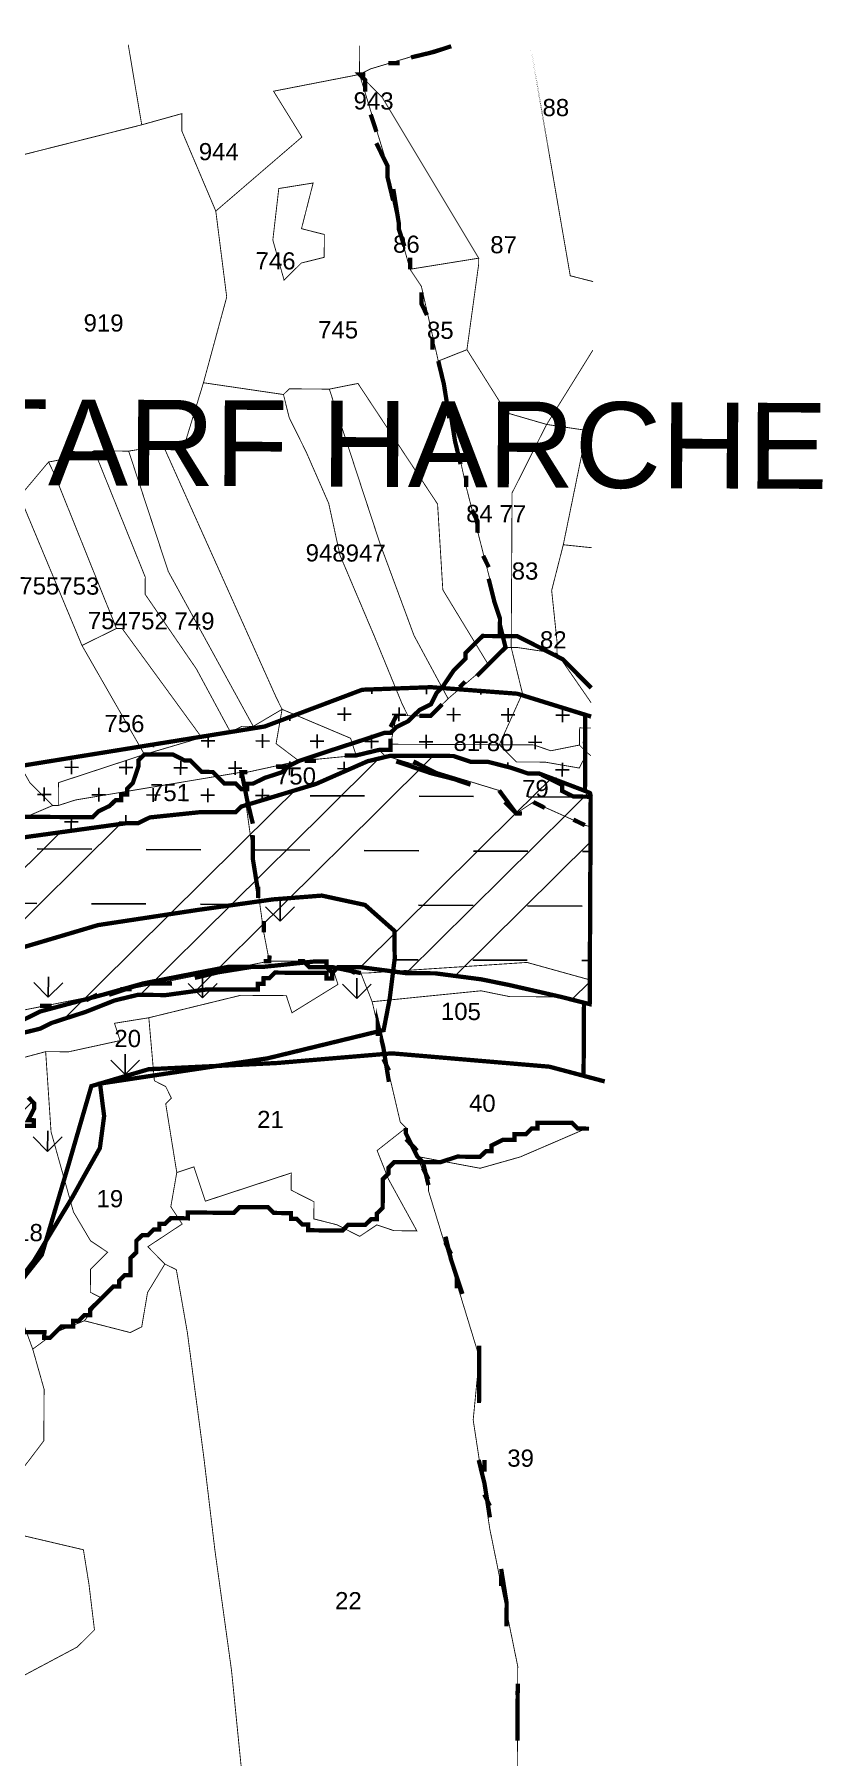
# Model space of a CAD drawing. Header units: metres. Extents: x 318080 to 326887, y 1838772 to 1852662.
# Drawn here: x 326331 to 326887, y 1851417 to 1852631 of the extents above; entities that cross this region are included whole.
import ezdxf

# ---------------------------------------------------------------- set-up
doc = ezdxf.new("R2010")
doc.units = ezdxf.units.M
doc.header["$MEASUREMENT"] = 0
for name, color, linetype in [('CRZ LINE FOR RIVER OR CREEK', 84, 'Continuous'), ('CVCA', 229, 'Continuous'), ('HAZARDS LINE', 1, 'Continuous'), ('HIGH TIDE LINE', 6, 'Continuous'), ('LOW TIDE LINE', 5, 'Continuous'), ('MANGROOVES', 112, 'Continuous'), ('NDZ-200M FROM CRZ', 30, 'Continuous'), ('RIVER', 4, 'Continuous'), ('SURVEY NO.', 7, 'Continuous'), ('SURVEY PLOT BOUNDARY', 35, 'Continuous'), ('VILLAGE BOUNDARY', 212, 'Continuous'), ('VILLAGE NAME', 3, 'Continuous')]:
    doc.layers.add(name, color=color, linetype=linetype)
doc.styles.add('PDF Arial', font='arial.ttf')
doc.styles.get("Standard").update_dxf_attribs({"font": 'arial.ttf'})

# ---------------------------------------------------------------- blocks, each defined once
blk = doc.blocks.new('22')
at = {"layer": 'CVCA'}
h = blk.add_hatch(dxfattribs=at)
h.set_pattern_fill('GOST_GROUND', color=256, scale=12.102208, angle=-0.2758)
h.set_pattern_definition([(44.7242, (307091.11, 1837970.98), (171.1491, -0.8239), [242.0442]), (44.7242, (307127.42, 1837970.81), (171.1491, -0.8239), [242.0442]), (44.7242, (307163.72, 1837970.63), (171.1491, -0.8239), [242.0442])])
h.paths.add_polyline_path([(325144.4, 1852630.1), (324899.2, 1852631.3), (324918.4, 1852607), (324970.6, 1852546.2), (324974.6, 1852542.2), (324982.6, 1852530), (325006.7, 1852505.7), (325010.7, 1852497.6), (325014.7, 1852493.6), (325030.7, 1852473.3), (325034.7, 1852469.3), (325038.7, 1852461.2), (325050.8, 1852449), (325062.8, 1852440.9), (325074.9, 1852428.7), (325090.9, 1852408.5), (325098.9, 1852396.3), (325115, 1852380.1), (325119, 1852376.1), (325143.1, 1852347.7), (325147.1, 1852343.7), (325183.2, 1852299.1), (325191.2, 1852287), (325243.4, 1852238.3), (325287.6, 1852205.8), (325295.6, 1852197.7), (325303.7, 1852193.6), (325319.7, 1852177.4), (325339.9, 1852169.3), (325343.9, 1852165.2), (325388.1, 1852144.8), (325400.2, 1852132.7), (325404.2, 1852128.6), (325408.2, 1852124.6), (325412.2, 1852120.5), (325420.3, 1852116.4), (325424.3, 1852112.4), (325428.3, 1852112.4), (325476.6, 1852083.9), (325549.1, 1852051.3), (325561.1, 1852047.2), (325585.2, 1852026.9), (325597.3, 1852018.7), (325601.3, 1852014.7), (325605.3, 1852010.6), (325621.4, 1852002.5), (325633.5, 1851990.3), (325637.5, 1851986.3), (325641.5, 1851982.2), (325673.6, 1851957.9), (325713.8, 1851925.4), (325733.9, 1851901.1), (325737.9, 1851897), (325737.9, 1851893), (325741.9, 1851888.9), (325745.9, 1851888.9), (325749.9, 1851884.9), (325754, 1851888.9), (325770.1, 1851888.8), (325774.1, 1851884.8), (325774.1, 1851876.7), (325778.1, 1851872.6), (325782.1, 1851868.6), (325790.2, 1851860.5), (325794.2, 1851852.4), (325830.3, 1851828), (325834.4, 1851828), (325842.4, 1851823.9), (325854.5, 1851823.9), (325858.5, 1851819.8), (325878.7, 1851819.7), (325878.7, 1851811.6), (325874.6, 1851807.6), (325874.6, 1851803.6), (325870.5, 1851799.6), (325874.6, 1851799.5), (325878.6, 1851795.5), (325882.6, 1851787.4), (325890.7, 1851787.4), (325894.7, 1851783.3), (325886.5, 1851767.2), (325886.5, 1851763.2), (325902.7, 1851783.3), (325906.8, 1851787.3), (325914.9, 1851787.3), (325923, 1851795.3), (325927, 1851791.2), (325943.1, 1851791.2), (325947.2, 1851795.2), (325943.2, 1851799.2), (325914.9, 1851799.4), (325931, 1851799.3), (325955.2, 1851795.1), (325967.3, 1851795.1), (325971.4, 1851799.1), (325975.4, 1851795), (325983.5, 1851795), (325987.5, 1851790.9), (325991.5, 1851786.9), (325995.6, 1851790.9), (326023.8, 1851790.8), (326039.9, 1851794.7), (326044, 1851794.7), (326048, 1851798.7), (326052.1, 1851798.7), (326056.1, 1851802.7), (326064.2, 1851806.7), (326076.3, 1851806.6), (326080.3, 1851802.6), (326084.4, 1851806.6), (326084.4, 1851818.7), (326092.5, 1851818.7), (326092.6, 1851830.8), (326088.5, 1851834.8), (326092.6, 1851834.8), (326092.6, 1851838.8), (326100.7, 1851838.8), (326104.7, 1851842.8), (326137, 1851842.7), (326141, 1851846.7), (326149.1, 1851850.7), (326153.1, 1851846.6), (326169.2, 1851838.5), (326177.3, 1851834.4), (326197.5, 1851834.3), (326197.5, 1851838.3), (326201.5, 1851834.3), (326205.5, 1851834.3), (326209.5, 1851830.2), (326213.6, 1851830.2), (326217.6, 1851826.1), (326221.6, 1851826.1), (326229.7, 1851822), (326229.6, 1851818), (326233.7, 1851814), (326233.4, 1851753.4), (326241.4, 1851753.4), (326241.3, 1851717.1), (326237.1, 1851696.9), (326237, 1851672.7), (326245.1, 1851676.7), (326249.3, 1851705), (326257.6, 1851753.3), (326257.6, 1851757.4), (326265.7, 1851765.4), (326269.7, 1851769.4), (326277.9, 1851785.5), (326286, 1851793.5), (326294.1, 1851797.5), (326302.2, 1851805.6), (326306.3, 1851821.7), (326306.4, 1851841.8), (326310.5, 1851858), (326314.6, 1851862), (326330.7, 1851861.9), (326330.7, 1851865.9), (326326.7, 1851866), (326330.8, 1851874), (326330.8, 1851878), (326326.8, 1851882.1), (326314.7, 1851882.2), (326310.6, 1851886.2), (326302.6, 1851886.2), (326298.5, 1851882.2), (326294.5, 1851874.2), (326298.4, 1851866.1), (326294.4, 1851862.1), (326282.2, 1851842), (326274.2, 1851858.1), (326266.2, 1851866.3), (326262.2, 1851874.3), (326254.2, 1851882.4), (326254.2, 1851886.5), (326238, 1851886.6), (326238.1, 1851890.6), (326242.1, 1851894.6), (326246.2, 1851898.6), (326262.3, 1851902.6), (326266.4, 1851902.6), (326294.6, 1851914.5), (326318.9, 1851926.5), (326335.1, 1851930.5), (326343.1, 1851934.5), (326367.4, 1851942.4), (326387.6, 1851950.4), (326403.8, 1851954.3), (326423.9, 1851954.2), (326452.2, 1851958.1), (326488.5, 1851958), (326488.5, 1851962), (326492.5, 1851962), (326492.6, 1851966), (326496.6, 1851966), (326500.6, 1851970), (326536.9, 1851969.8), (326536.9, 1851965.8), (326541, 1851965.8), (326541, 1851969.8), (326545, 1851973.8), (326561.2, 1851973.8), (326593.4, 1851969.6), (326613.6, 1851969.5), (326645.8, 1851965.3), (326666, 1851961.2), (326702.2, 1851952.9), (326722.4, 1851947.8), (326723.1, 1852096.4), (326719.1, 1852098.1), (326686.9, 1852110.3), (326678.8, 1852110.4), (326666.7, 1852114.5), (326650.6, 1852118.6), (326638.5, 1852118.6), (326626.4, 1852122.7), (326582.1, 1852122.9), (326565.9, 1852119), (326529.5, 1852103), (326477, 1852087.1), (326472.9, 1852083.1), (326448.7, 1852083.2), (326412.4, 1852079.4), (326404.3, 1852075.4), (326396.3, 1852075.4), (326311.5, 1852063.7), (326263, 1852051.9), (326210.5, 1852036), (326145.9, 1852012.1), (326129.7, 1852012.1), (326101.4, 1852000.2), (326077.2, 1852000.3), (326061.1, 1851996.3), (326049, 1851992.4), (325996.5, 1851988.6), (325980.4, 1851988.7), (325940.1, 1851996.9), (325915.9, 1852001.1), (325891.7, 1852001.2), (325887.7, 1852005.2), (325863.5, 1852009.4), (325839.3, 1852021.6), (325835.3, 1852025.7), (325823.2, 1852029.8), (325811.2, 1852033.9), (325807.2, 1852037.9), (325762.9, 1852058.3), (325738.8, 1852082.6), (325734.8, 1852082.6), (325722.7, 1852086.7), (325714.6, 1852090.8), (325706.6, 1852098.9), (325694.5, 1852103), (325690.5, 1852107.1), (325682.5, 1852115.2), (325670.4, 1852119.3), (325666.4, 1852127.3), (325662.4, 1852131.4), (325630.3, 1852163.8), (325618.2, 1852172), (325614.2, 1852176), (325614.2, 1852180), (325610.2, 1852184.1), (325606.2, 1852196.2), (325606.2, 1852200.3), (325602.3, 1852224.5), (325594.3, 1852236.6), (325590.3, 1852248.7), (325586.3, 1852256.8), (325586.4, 1852273), (325590.5, 1852277), (325594.5, 1852281), (325602.6, 1852285), (325614.8, 1852297), (325622.9, 1852305.1), (325631, 1852309.1), (325635, 1852313.1), (325647.1, 1852313), (325651.2, 1852317), (325651.2, 1852329.1), (325631.1, 1852329.2), (325602.8, 1852325.3), (325566.5, 1852321.5), (325554.4, 1852321.5), (325554.6, 1852357.8), (325550.5, 1852357.9), (325490.1, 1852370.3), (325486, 1852370.3), (325477.9, 1852354.2), (325473.9, 1852354.2), (325449.7, 1852370.5), (325429.7, 1852386.7), (325425.7, 1852394.8), (325405.6, 1852415), (325377.5, 1852447.5), (325369.5, 1852455.6), (325365.5, 1852471.7), (325365.5, 1852475.8), (325369.6, 1852483.8), (325369.8, 1852528.2), (325357.8, 1852536.3), (325349.7, 1852544.4), (325313.5, 1852564.8), (325305.5, 1852568.8), (325289.4, 1852572.9), (325281.3, 1852573), (325273.2, 1852569), (325245, 1852569.1), (325245, 1852573.2), (325236.9, 1852577.2), (325220.9, 1852589.4), (325216.9, 1852593.5), (325212.8, 1852593.5), (325208.8, 1852601.6), (325172.6, 1852617.9), (325160.5, 1852617.9), (325152.5, 1852622), (325148.4, 1852626.1)])
at = {"layer": 'MANGROOVES'}
h = blk.add_hatch(dxfattribs=at)
h.set_pattern_fill('GRASS', color=256, scale=3.025552, angle=-0.2758)
h.set_pattern_definition([(89.72418, (307091.11, 1837970.98), (-54.07824, 54.60143), [14.4092, -94.27174]), (44.72418, (307091.11, 1837970.98), (-54.07824, 54.60143), [14.4092, -62.43983]), (134.72418, (307091.11, 1837970.98), (-54.60143, -54.07824), [14.4092, -62.43983])])
h.paths.add_polyline_path([(325879.3, 1851876.9), (326021, 1851879.6), (326072.1, 1851889.2), (326107.4, 1851888), (326134.7, 1851906.6), (326154.8, 1851921.6), (326187.3, 1851931), (326215, 1851945.2), (326248.6, 1851965.8), (326375.9, 1852003.5), (326445.6, 1852014.1), (326499, 1852021.6), (326533.6, 1852024.3), (326564.1, 1852017.7), (326584.8, 1851999.4), (326585, 1851979.9), (326581.5, 1851951.8), (326577.2, 1851929.5), (326495.4, 1851909.6), (326377.3, 1851891.8), (326380.2, 1851868.9), (326377.2, 1851846.3), (326365.7, 1851825.9), (326357.8, 1851811.6), (326330.8, 1851766.9), (326312.8, 1851743.3), (326289.6, 1851701.3), (326276, 1851685.6), (326255.9, 1851679.7), (326238.5, 1851679.8), (326214.2, 1851696), (326198.1, 1851710.9), (326180.3, 1851738.5), (326178.2, 1851793.1), (326136.8, 1851810.8), (326126, 1851773.4), (326097.8, 1851750.7), (325933.5, 1851740.5), (325923.6, 1851723.4), (325902.5, 1851715.7), (325874.6, 1851716.6), (325851.3, 1851729.2), (325835.8, 1851760.5), (325806, 1851785.9), (325774, 1851806.7), (325756.8, 1851831.6), (325758.2, 1851861.8), (325781, 1851884.9), (325795.8, 1851890.8), (325830.4, 1851894), (325849.1, 1851887.1), (325868.1, 1851880.3)])
at = {"layer": 'NDZ-200M FROM CRZ'}
h = blk.add_hatch(dxfattribs=at)
h.set_pattern_fill('CROSS', color=256, scale=3.025552, angle=-0.2758)
h.set_pattern_definition([(359.724175, (307091.112, 1837970.982), (19.304521, 19.119544), [9.606128, -28.818383]), (89.724175, (307095.892, 1837966.156), (-19.119544, 19.304521), [9.606128, -28.818383])])
h.paths.add_polyline_path([(325576.9, 1852388), (325551.3, 1852406.3), (325503.2, 1852416), (325466.1, 1852422.8), (325430, 1852463.3), (325418, 1852479.5), (325422.1, 1852499.7), (325418.3, 1852540.1), (325412.1, 1852559.4), (325366.6, 1852586.3), (325321.5, 1852611.9), (325287.6, 1852621.4), (325261.4, 1852619.5), (325258.7, 1852629.6), (325144.4, 1852630.1), (325148.4, 1852626.1), (325152.5, 1852622), (325160.5, 1852617.9), (325172.6, 1852617.9), (325208.8, 1852601.6), (325212.8, 1852593.5), (325216.9, 1852593.5), (325220.9, 1852589.4), (325236.9, 1852577.2), (325245, 1852573.2), (325245, 1852569.1), (325273.2, 1852569), (325281.3, 1852573), (325289.4, 1852572.9), (325305.5, 1852568.8), (325313.5, 1852564.8), (325349.7, 1852544.4), (325357.8, 1852536.3), (325369.8, 1852528.2), (325369.6, 1852483.8), (325365.5, 1852475.8), (325365.5, 1852471.7), (325369.5, 1852455.6), (325377.5, 1852447.5), (325405.6, 1852415), (325425.7, 1852394.8), (325429.7, 1852386.7), (325449.7, 1852370.5), (325473.9, 1852354.2), (325477.9, 1852354.2), (325486, 1852370.3), (325490.1, 1852370.3), (325550.5, 1852357.9), (325554.6, 1852357.8), (325554.4, 1852321.5), (325566.5, 1852321.5), (325602.8, 1852325.3), (325631.1, 1852329.2), (325659.3, 1852333.1), (325695.6, 1852333), (325703.7, 1852337), (325707.8, 1852341), (325711.8, 1852349), (325719.9, 1852357), (325728.1, 1852373.1), (325736.2, 1852385.2), (325744.3, 1852389.2), (325764.6, 1852409.3), (325776.7, 1852417.3), (325780.8, 1852421.3), (325784.8, 1852417.3), (325776.6, 1852405.2), (325772.6, 1852405.2), (325756.4, 1852389.1), (325748.3, 1852381.1), (325736.1, 1852357), (325732, 1852348.9), (325723.9, 1852332.8), (325719.8, 1852328.8), (325715.8, 1852328.8), (325711.7, 1852324.8), (325707.7, 1852324.8), (325703.6, 1852320.8), (325695.5, 1852316.8), (325659.2, 1852317), (325647.1, 1852313), (325635, 1852313.1), (325631, 1852309.1), (325622.9, 1852305.1), (325614.8, 1852297), (325602.6, 1852285), (325594.5, 1852281), (325590.5, 1852277), (325586.4, 1852273), (325586.3, 1852256.8), (325590.3, 1852248.7), (325594.3, 1852236.6), (325602.3, 1852224.5), (325606.2, 1852200.3), (325606.2, 1852196.2), (325610.2, 1852184.1), (325614.2, 1852180), (325614.2, 1852176), (325618.2, 1852172), (325630.3, 1852163.8), (325662.4, 1852131.4), (325666.4, 1852127.3), (325670.4, 1852119.3), (325682.5, 1852115.2), (325690.5, 1852107.1), (325694.5, 1852103), (325706.6, 1852098.9), (325714.6, 1852090.8), (325722.7, 1852086.7), (325734.8, 1852082.6), (325738.8, 1852082.6), (325762.9, 1852058.3), (325807.2, 1852037.9), (325811.2, 1852033.9), (325823.2, 1852029.8), (325835.3, 1852025.7), (325839.3, 1852021.6), (325863.5, 1852009.4), (325887.7, 1852005.2), (325891.7, 1852001.2), (325915.9, 1852001.1), (325940.1, 1851996.9), (325980.4, 1851988.7), (325996.5, 1851988.6), (326049, 1851992.4), (326061.1, 1851996.3), (326077.2, 1852000.3), (326101.4, 1852000.2), (326129.7, 1852012.1), (326145.9, 1852012.1), (326210.5, 1852036), (326263, 1852051.9), (326311.5, 1852063.7), (326396.3, 1852075.4), (326404.3, 1852075.4), (326412.4, 1852079.4), (326448.7, 1852083.2), (326472.9, 1852083.1), (326477, 1852087.1), (326529.5, 1852103), (326565.9, 1852119), (326582.1, 1852122.9), (326626.4, 1852122.7), (326638.5, 1852118.6), (326650.6, 1852118.6), (326666.7, 1852114.5), (326678.8, 1852110.4), (326686.9, 1852110.3), (326719.1, 1852098.1), (326719.3, 1852151.7), (326671.4, 1852166.6), (326610.5, 1852171.2), (326562.1, 1852169.4), (326493.4, 1852143.5), (326323.9, 1852116.1), (326206.3, 1852082.3), (326051.2, 1852044.8), (325935.5, 1852043.5), (325831.6, 1852082.2), (325700.8, 1852161.5), (325649.9, 1852224), (325642.9, 1852282.8), (325649.1, 1852294.9), (325676.1, 1852296.8), (325711.6, 1852304.6), (325731.8, 1852314.6), (325779.9, 1852393.1), (325792.9, 1852419.2), (325786.8, 1852423.3), (325778.8, 1852429.4), (325764.6, 1852421.4), (325740.3, 1852401.3), (325693.6, 1852356.1), (325673.5, 1852349.2), (325635.5, 1852353.4), (325601, 1852365.7)])
at = {"layer": 'RIVER'}
h = blk.add_hatch(dxfattribs=at)
h.set_pattern_fill('DASH', color=256, scale=12.102208, angle=-0.2758)
h.set_pattern_definition([(359.72418, (307091.112, 1837970.98), (38.60904, 38.23909), [38.42451, -38.42451])])
h.paths.add_polyline_path([(325487.8, 1852230.2), (325421.7, 1852314.3), (325330.6, 1852406.1), (325288.2, 1852441.9), (325280.5, 1852470.8), (325207.7, 1852526), (325202.1, 1852535.8), (325198.3, 1852551.5), (325200.1, 1852575.6), (325208.8, 1852587.8), (325192.7, 1852597.6), (325176.6, 1852605.8), (325160.5, 1852613.9), (325157.5, 1852614.7), (325151.1, 1852607.7), (325132.3, 1852602.9), (325102.9, 1852606.3), (325081.6, 1852610.9), (325063.4, 1852630.5), (324975.9, 1852630.9), (325042.8, 1852548.5), (325044.8, 1852525), (325040.1, 1852504.6), (325027, 1852490.6), (325019.2, 1852487.9), (325030.7, 1852473.3), (325034.7, 1852469.3), (325038.7, 1852461.2), (325050.8, 1852449), (325062.8, 1852440.9), (325074.9, 1852428.7), (325090.9, 1852408.5), (325098.9, 1852396.3), (325115, 1852380.1), (325119, 1852376.1), (325143.1, 1852347.7), (325147.1, 1852343.7), (325183.2, 1852299.1), (325191.2, 1852287), (325210.5, 1852269), (325228.3, 1852259.1), (325229.4, 1852251.3), (325243.4, 1852238.3), (325287.6, 1852205.8), (325295.6, 1852197.7), (325303.7, 1852193.6), (325319.7, 1852177.4), (325339.9, 1852169.3), (325343.9, 1852165.2), (325388.1, 1852144.8), (325400.2, 1852132.7), (325404.2, 1852128.6), (325408.2, 1852124.6), (325412.2, 1852120.5), (325420.3, 1852116.4), (325424.3, 1852112.4), (325428.3, 1852112.4), (325476.6, 1852083.9), (325549.1, 1852051.3), (325561.1, 1852047.2), (325585.2, 1852026.9), (325597.3, 1852018.7), (325601.3, 1852014.7), (325605.3, 1852010.6), (325621.4, 1852002.5), (325633.5, 1851990.3), (325637.5, 1851986.3), (325641.5, 1851982.2), (325673.6, 1851957.9), (325713.8, 1851925.4), (325733.9, 1851901.1), (325737.9, 1851897), (325737.9, 1851893), (325741.9, 1851888.9), (325745.9, 1851888.9), (325749.9, 1851884.9), (325754, 1851888.9), (325770.1, 1851888.8), (325774.1, 1851884.8), (325774.1, 1851877.9), (325781, 1851884.9), (325795.8, 1851890.8), (325830.4, 1851894), (325849.1, 1851887.1), (325868.1, 1851880.3), (325879.3, 1851876.9), (326021, 1851879.6), (326072.1, 1851889.2), (326107.4, 1851888), (326134.7, 1851906.6), (326154.8, 1851921.6), (326187.3, 1851931), (326215, 1851945.2), (326248.6, 1851965.8), (326375.9, 1852003.5), (326445.6, 1852014.1), (326499, 1852021.6), (326533.6, 1852024.3), (326564.1, 1852017.7), (326584.8, 1851999.4), (326585, 1851979.9), (326583.8, 1851970.8), (326593.4, 1851969.6), (326613.6, 1851969.5), (326645.8, 1851965.3), (326666, 1851961.2), (326702.2, 1851952.9), (326718.4, 1851948.8), (326722.4, 1851947.8), (326723.1, 1852094), (326711, 1852094.1), (326702.9, 1852098.1), (326703, 1852102.2), (326694.9, 1852106.3), (326697.6, 1852106.2), (326686.9, 1852110.3), (326678.8, 1852110.4), (326666.7, 1852114.5), (326650.6, 1852118.6), (326638.5, 1852118.6), (326626.4, 1852122.7), (326582.1, 1852122.9), (326565.9, 1852119), (326529.5, 1852103), (326477, 1852087.1), (326472.9, 1852083.1), (326448.7, 1852083.2), (326412.4, 1852079.4), (326404.3, 1852075.4), (326396.3, 1852075.4), (326311.5, 1852063.7), (326263, 1852051.9), (326210.5, 1852036), (326145.9, 1852012.1), (326129.7, 1852012.1), (326101.4, 1852000.2), (326077.2, 1852000.3), (326061.1, 1851996.3), (326049, 1851992.4), (325996.5, 1851988.6), (325980.4, 1851988.7), (325940.1, 1851996.9), (325915.9, 1852001.1), (325891.7, 1852001.2), (325887.7, 1852005.2), (325863.5, 1852009.4), (325839.3, 1852021.6), (325835.3, 1852025.7), (325823.2, 1852029.8), (325811.2, 1852033.9), (325807.2, 1852037.9), (325762.9, 1852058.3), (325757.7, 1852063.5), (325746.1, 1852049.2), (325733.7, 1852040.3), (325718.1, 1852037.8), (325686.3, 1852040.3), (325648.4, 1852049.5), (325575.4, 1852119)])
at = {"layer": 'CRZ LINE FOR RIVER OR CREEK', "ltscale": 0.1, "const_width": 3.03, "flags": 128}
for points in [[(326314.8, 1851744), (326336.3, 1851771.1), (326354.8, 1851833.5), (326371.2, 1851890), (326411.6, 1851901.9), (326502.1, 1851906.3), (326583, 1851913.1), (326694, 1851903.7), (326733, 1851893.3)], [(326323.9, 1852116.1), (326493.4, 1852143.5), (326562.1, 1852169.4), (326610.5, 1852171.2), (326671.4, 1852166.6), (326723.4, 1852150.5)]]:
    blk.add_lwpolyline(points, dxfattribs=at)
at = {"layer": 'CVCA', "lineweight": 50}
blk.add_lwpolyline([(326318.9, 1851926.5), (326335.1, 1851930.5), (326343.1, 1851934.5), (326367.4, 1851942.4), (326387.6, 1851950.4), (326403.8, 1851954.3), (326423.9, 1851954.2), (326452.2, 1851958.1), (326488.5, 1851958), (326488.5, 1851962), (326492.5, 1851962), (326492.6, 1851966), (326496.6, 1851966), (326500.6, 1851970), (326536.9, 1851969.8), (326536.9, 1851965.8), (326541, 1851965.8), (326541, 1851969.8), (326545, 1851973.8), (326561.2, 1851973.8), (326593.4, 1851969.6), (326613.6, 1851969.5), (326645.8, 1851965.3), (326666, 1851961.2), (326702.2, 1851952.9), (326722.4, 1851947.8), (326723.1, 1852096.4), (326719.1, 1852098.1), (326686.9, 1852110.3), (326678.8, 1852110.4), (326666.7, 1852114.5), (326650.6, 1852118.6), (326638.5, 1852118.6), (326626.4, 1852122.7), (326582.1, 1852122.9), (326565.9, 1852119), (326529.5, 1852103), (326477, 1852087.1), (326472.9, 1852083.1), (326448.7, 1852083.2), (326412.4, 1852079.4), (326404.3, 1852075.4), (326396.3, 1852075.4), (326311.5, 1852063.7)], dxfattribs=at)
at = {"layer": 'HAZARDS LINE', "lineweight": 18, "const_width": 3.03}
for points in [[(326313.9, 1851716.7), (326338.1, 1851716.6), (326338, 1851712.6), (326342.1, 1851712.6), (326346.1, 1851716.6), (326350.2, 1851720.6), (326358.3, 1851720.6), (326358.3, 1851724.6), (326362.3, 1851724.6), (326366.4, 1851728.6), (326370.4, 1851728.6), (326370.4, 1851732.6), (326378.5, 1851740.6), (326382.6, 1851744.7), (326386.6, 1851748.7), (326390.7, 1851748.7), (326390.7, 1851752.7), (326394.7, 1851756.7), (326398.8, 1851756.7), (326398.8, 1851768.8), (326402.9, 1851772.8), (326402.9, 1851780.9), (326407, 1851784.9), (326411, 1851784.9), (326415.1, 1851788.9), (326419.1, 1851788.9), (326419.1, 1851792.9), (326423.1, 1851792.9), (326427.2, 1851796.9), (326439.3, 1851796.8), (326439.3, 1851800.9), (326471.6, 1851800.7), (326475.6, 1851804.7), (326495.8, 1851804.6), (326499.8, 1851800.6), (326511.9, 1851800.5), (326511.9, 1851796.5), (326515.9, 1851796.5), (326520, 1851792.4), (326524, 1851792.4), (326524, 1851788.4), (326548.2, 1851788.2), (326552.2, 1851792.3), (326564.3, 1851792.2), (326568.4, 1851796.2), (326572.4, 1851796.2), (326572.4, 1851800.2), (326576.5, 1851804.2), (326576.6, 1851824.4), (326580.6, 1851828.4), (326580.7, 1851832.5), (326584.7, 1851836.5), (326617, 1851836.3), (326629.1, 1851840.3), (326645.2, 1851840.2), (326649.3, 1851844.2), (326653.3, 1851844.2), (326653.3, 1851848.2), (326661.4, 1851852.2), (326669.5, 1851852.2), (326669.5, 1851856.2), (326677.6, 1851856.2), (326681.6, 1851860.2), (326685.7, 1851860.2), (326685.7, 1851864.2), (326709.9, 1851864.1), (326713.9, 1851860.1), (326722, 1851860)], [(326723.5, 1852170.7), (326715.4, 1852178.8), (326707.4, 1852186.9), (326703.4, 1852190.9), (326695.3, 1852195), (326687.3, 1852199.1), (326671.2, 1852207.2), (326647, 1852207.3), (326642.9, 1852203.3), (326634.8, 1852195.3), (326634.8, 1852191.3), (326626.7, 1852183.2), (326618.6, 1852171.2), (326614.5, 1852167.2), (326610.5, 1852159.1), (326602.4, 1852155.1), (326598.3, 1852151.1), (326594.3, 1852147.1), (326586.2, 1852143.1), (326582.1, 1852139.1), (326578.1, 1852139.1), (326566, 1852135.1), (326541.7, 1852127.2), (326517.5, 1852119.2), (326509.4, 1852115.2), (326505.4, 1852111.2), (326493.2, 1852107.2), (326485.1, 1852103.2), (326481.1, 1852103.2), (326481.1, 1852099.2), (326477.1, 1852099.2), (326473, 1852103.3), (326465, 1852103.3), (326456.9, 1852111.4), (326448.9, 1852111.5), (326440.9, 1852119.6), (326436.8, 1852119.6), (326428.8, 1852123.7), (326408.6, 1852123.8), (326404.5, 1852119.8), (326404.5, 1852115.7), (326400.4, 1852103.6), (326396.4, 1852099.6), (326396.4, 1852095.6), (326392.3, 1852095.6), (326392.3, 1852091.6), (326388.3, 1852091.6), (326384.2, 1852087.6), (326376.1, 1852083.6), (326372.1, 1852079.6), (326319.6, 1852079.8)]]:
    blk.add_lwpolyline(points, dxfattribs=at)
at = {"layer": 'HIGH TIDE LINE', "lineweight": 35, "const_width": 3.03}
for points in [[(326722.4, 1851947.8), (326702.2, 1851952.9), (326666, 1851961.2), (326645.8, 1851965.3), (326613.6, 1851969.5), (326593.4, 1851969.6), (326561.2, 1851973.8), (326545, 1851973.8), (326541, 1851969.8), (326541, 1851965.8), (326536.9, 1851965.8), (326536.9, 1851969.8), (326500.6, 1851970), (326496.6, 1851966), (326492.6, 1851966), (326492.5, 1851962), (326488.5, 1851962), (326488.5, 1851958), (326452.2, 1851958.1), (326423.9, 1851954.2), (326403.8, 1851954.3), (326387.6, 1851950.4), (326367.4, 1851942.4), (326343.1, 1851934.5), (326335.1, 1851930.5), (326318.9, 1851926.5)], [(326326.8, 1851882.1), (326330.8, 1851878), (326330.8, 1851874), (326326.7, 1851866), (326330.7, 1851865.9), (326330.7, 1851861.9), (326314.6, 1851862)], [(326311.5, 1852063.7), (326396.3, 1852075.4), (326404.3, 1852075.4), (326412.4, 1852079.4), (326448.7, 1852083.2), (326472.9, 1852083.1), (326477, 1852087.1), (326529.5, 1852103), (326565.9, 1852119), (326582.1, 1852122.9), (326626.4, 1852122.7), (326638.5, 1852118.6), (326650.6, 1852118.6), (326666.7, 1852114.5), (326678.8, 1852110.4), (326686.9, 1852110.3), (326719.1, 1852098.1), (326723.1, 1852096.4)]]:
    blk.add_lwpolyline(points, dxfattribs=at)
at = {"layer": 'LOW TIDE LINE', "lineweight": 18, "const_width": 3.03}
for points in [[(326723.1, 1852094), (326711, 1852094.1), (326702.9, 1852098.1), (326703, 1852102.2), (326694.9, 1852106.3), (326699, 1852106.2)], [(326541, 1851969.8), (326537, 1851973.9), (326537, 1851977.9), (326528.9, 1851977.9), (326492.6, 1851974.1), (326488.6, 1851974.1), (326480.5, 1851974.1), (326472.4, 1851974.2), (326468.4, 1851974.2), (326448.2, 1851970.3), (326407.8, 1851962.4), (326379.6, 1851954.5), (326335.1, 1851942.6), (326310.9, 1851930.6)]]:
    blk.add_lwpolyline(points, dxfattribs=at)
at = {"layer": 'MANGROOVES', "const_width": 3.03, "flags": 128}
blk.add_lwpolyline([(326248.6, 1851965.8), (326375.9, 1852003.5), (326445.6, 1852014.1), (326499, 1852021.6), (326533.6, 1852024.3), (326564.1, 1852017.7), (326584.8, 1851999.4), (326585, 1851979.9), (326581.5, 1851951.8), (326577.2, 1851929.5), (326495.4, 1851909.6), (326377.3, 1851891.8), (326380.2, 1851868.9), (326377.2, 1851846.3), (326365.7, 1851825.9), (326357.8, 1851811.6), (326330.8, 1851766.9), (326312.8, 1851743.3)], dxfattribs=at)
at = {"layer": 'NDZ-200M FROM CRZ', "const_width": 3.03, "flags": 128}
for points in [[(326314.8, 1851744), (326336.3, 1851771.1), (326354.8, 1851833.5), (326371.2, 1851890), (326411.6, 1851901.9), (326502.1, 1851906.3), (326583, 1851913.1), (326694, 1851903.7), (326718.1, 1851897.3), (326718.4, 1851948.8), (326702.2, 1851952.9), (326666, 1851961.2), (326645.8, 1851965.3), (326613.6, 1851969.5), (326593.4, 1851969.6), (326561.2, 1851973.8), (326545, 1851973.8), (326541, 1851969.8), (326541, 1851965.8), (326536.9, 1851965.8), (326536.9, 1851969.8), (326500.6, 1851970), (326496.6, 1851966), (326492.6, 1851966), (326492.5, 1851962), (326488.5, 1851962), (326488.5, 1851958), (326452.2, 1851958.1), (326423.9, 1851954.2), (326403.8, 1851954.3), (326387.6, 1851950.4), (326367.4, 1851942.4), (326343.1, 1851934.5), (326335.1, 1851930.5), (326318.9, 1851926.5)], [(326326.8, 1851882.1), (326330.8, 1851878), (326330.8, 1851874), (326326.7, 1851866), (326330.7, 1851865.9), (326330.7, 1851861.9), (326314.6, 1851862)], [(326311.5, 1852063.7), (326396.3, 1852075.4), (326404.3, 1852075.4), (326412.4, 1852079.4), (326448.7, 1852083.2), (326472.9, 1852083.1), (326477, 1852087.1), (326529.5, 1852103), (326565.9, 1852119), (326582.1, 1852122.9), (326626.4, 1852122.7), (326638.5, 1852118.6), (326650.6, 1852118.6), (326666.7, 1852114.5), (326678.8, 1852110.4), (326686.9, 1852110.3), (326719.1, 1852098.1), (326719.3, 1852151.7), (326671.4, 1852166.6), (326610.5, 1852171.2), (326562.1, 1852169.4), (326493.4, 1852143.5), (326323.9, 1852116.1)]]:
    blk.add_lwpolyline(points, dxfattribs=at)
at = {"layer": 'RIVER', "const_width": 3.03, "flags": 128}
blk.add_lwpolyline([(326248.6, 1851965.8), (326375.9, 1852003.5), (326445.6, 1852014.1), (326499, 1852021.6), (326533.6, 1852024.3), (326564.1, 1852017.7), (326584.8, 1851999.4), (326585, 1851979.9), (326583.8, 1851970.8), (326593.4, 1851969.6), (326613.6, 1851969.5), (326645.8, 1851965.3), (326666, 1851961.2), (326702.2, 1851952.9), (326718.4, 1851948.8), (326722.4, 1851947.8), (326723.1, 1852094), (326711, 1852094.1), (326702.9, 1852098.1), (326703, 1852102.2), (326694.9, 1852106.3), (326697.6, 1852106.2), (326686.9, 1852110.3), (326678.8, 1852110.4), (326666.7, 1852114.5), (326650.6, 1852118.6), (326638.5, 1852118.6), (326626.4, 1852122.7), (326582.1, 1852122.9), (326565.9, 1852119), (326529.5, 1852103), (326477, 1852087.1), (326472.9, 1852083.1), (326448.7, 1852083.2), (326412.4, 1852079.4), (326404.3, 1852075.4), (326396.3, 1852075.4), (326311.5, 1852063.7)], dxfattribs=at)
at = {"layer": 'SURVEY PLOT BOUNDARY', "lineweight": 18, "const_width": 0.605}
for points in [[(326671.3, 1851380.2), (326671.7, 1851481), (326652, 1851577.9), (326640.3, 1851654.7), (326644.6, 1851699), (326608.8, 1851816.2), (326608.8, 1851820.2), (326600.9, 1851840.4), (326645.2, 1851832.1), (326673.5, 1851840.1), (326722, 1851861), (326673.5, 1851840.1), (326645.2, 1851832.1), (326600.9, 1851840.4), (326592.9, 1851856.6), (326592.9, 1851860.6), (326588.9, 1851864.7), (326569.1, 1851949.5), (326645.8, 1851957.2), (326665.9, 1851953.1), (326706.3, 1851952.9), (326722.4, 1851948.2), (326706.3, 1851952.9), (326665.9, 1851953.1), (326645.8, 1851957.2), (326569.1, 1851949.5), (326561.1, 1851969.7), (326565.2, 1851969.7), (326678.2, 1851977.2), (326722.5, 1851964.9), (326678.2, 1851977.2), (326565.2, 1851969.7), (326561.1, 1851969.7), (326541, 1851973.9), (326524.9, 1851973.9), (326520.8, 1851978), (326496.6, 1851978.1), (326492.7, 1851998.3), (326477.1, 1852111.3), (326481.2, 1852111.3), (326517.5, 1852119.2), (326557.8, 1852123.1), (326574, 1852127), (326578, 1852123), (326658.6, 1852098.4), (326670.6, 1852082.2), (326682.7, 1852090.2), (326719, 1852073.9), (326723, 1852072.8), (326719, 1852073.9), (326682.7, 1852090.2), (326670.6, 1852082.2), (326658.6, 1852098.4), (326578, 1852123), (326574, 1852127), (326582.1, 1852127), (326582.1, 1852131), (326658.7, 1852130.6), (326670.8, 1852118.5), (326690.9, 1852118.4), (326715.1, 1852114.2), (326719.2, 1852122.3), (326719.2, 1852126.3), (326723.2, 1852122.9), (326719.2, 1852126.3), (326715.2, 1852130.4), (326715.3, 1852142.5), (326723.3, 1852142.4), (326715.3, 1852142.5), (326715.2, 1852130.4), (326695, 1852126.4), (326682.9, 1852130.5), (326658.7, 1852130.6), (326675, 1852166.9), (326667.1, 1852199.2), (326671.2, 1852199.2), (326699.4, 1852195), (326723.4, 1852160.3), (326699.4, 1852195), (326699.4, 1852203.1), (326695.6, 1852239.4), (326703.8, 1852271.6), (326723.9, 1852269.5), (326703.8, 1852271.6), (326720.3, 1852352.2), (326724.3, 1852351.2), (326720.3, 1852352.2), (326692.1, 1852356.4), (326724.6, 1852408.7), (326692.1, 1852356.4), (326663.9, 1852364.6), (326635.9, 1852409.1), (326644.2, 1852469.6), (326644.2, 1852473.6), (326576.2, 1852586.9), (326560.2, 1852603.1), (326560.3, 1852623.3), (326560.2, 1852603.1), (326568.2, 1852607.1), (326621.3, 1852623), (326568.2, 1852607.1), (326560.2, 1852603.1), (326499.6, 1852591.3), (326519.6, 1852559), (326458.9, 1852506.8), (326434.9, 1852563.4), (326435, 1852575.5), (326406.7, 1852567.6), (326397.2, 1852624.1), (326406.7, 1852567.6), (326265.3, 1852531.9)], [(326265.3, 1852531.9), (326406.7, 1852567.6), (326435, 1852575.5), (326434.9, 1852563.4), (326458.9, 1852506.8), (326466.6, 1852446.2), (326450.2, 1852385.8), (326437.9, 1852345.5), (326421.8, 1852341.6), (326397.5, 1852337.6), (326373.3, 1852337.8), (326361.2, 1852333.8), (326341, 1852329.9), (326320.7, 1852305.7)], [(326250.9, 1852047.9), (326343.9, 1852087.8), (326347.9, 1852087.8), (326360, 1852091.7), (326477.1, 1852111.3), (326492.7, 1851998.3), (326496.6, 1851978.1), (326319, 1851942.7)], [(326477.7, 1851401.3), (326470, 1851478), (326458.3, 1851562.7), (326450.6, 1851627.3), (326438.9, 1851716.1), (326431.1, 1851760.6), (326423, 1851764.6), (326411, 1851776.8), (326435.2, 1851792.8), (326427.2, 1851805), (326431.4, 1851829.1), (326443.5, 1851833.1), (326451.5, 1851808.9), (326512.1, 1851828.8), (326512, 1851816.7), (326528.1, 1851808.5), (326528, 1851796.4), (326544.2, 1851792.3), (326560.3, 1851784.1), (326572.4, 1851792.2), (326584.5, 1851788.1), (326600.6, 1851788), (326580.6, 1851824.4), (326572.6, 1851844.6), (326592.9, 1851860.6), (326592.9, 1851856.6), (326600.9, 1851840.4), (326608.8, 1851820.2), (326608.8, 1851816.2), (326644.6, 1851699), (326640.3, 1851654.7), (326652, 1851577.9), (326671.7, 1851481), (326671.3, 1851380.2)], [(326308.6, 1851466.6), (326361.2, 1851494.6), (326373.4, 1851506.7), (326369.5, 1851539), (326365.6, 1851563.2), (326313.2, 1851575.5)], [(326313.3, 1851607.8), (326337.7, 1851640), (326337.9, 1851676.3), (326329.9, 1851704.6), (326346.1, 1851716.6), (326366.3, 1851724.6), (326398.6, 1851716.3), (326406.7, 1851720.3), (326410.8, 1851744.5), (326423, 1851764.6), (326431.1, 1851760.6), (326438.9, 1851716.1), (326450.6, 1851627.3), (326458.3, 1851562.7), (326470, 1851478), (326477.7, 1851401.3)]]:
    blk.add_lwpolyline(points, dxfattribs=at)
for points in [[(326680.8, 1852622.7), (326708.7, 1852461.2), (326724.8, 1852457.1), (326708.7, 1852461.2)], [(326560.2, 1852603.1), (326580, 1852538.5), (326580, 1852530.4), (326587.9, 1852494.1), (326595.8, 1852465.8), (326603.8, 1852453.7), (326615.7, 1852401.1), (326635.4, 1852312.3), (326659.2, 1852219.4), (326663.1, 1852199.2), (326650.9, 1852187.2), (326618.9, 1852239.8), (326615.2, 1852300.3), (326559.1, 1852385.3), (326538.9, 1852381.3), (326510.7, 1852381.5), (326506.6, 1852377.5), (326450.2, 1852385.8), (326466.6, 1852446.2), (326458.9, 1852506.8), (326519.6, 1852559), (326499.6, 1852591.3), (326560.2, 1852603.1), (326568.2, 1852607.1)], [(326644.2, 1852473.6), (326595.8, 1852465.8), (326587.9, 1852494.1), (326580, 1852530.4), (326580, 1852538.5), (326560.2, 1852603.1), (326576.2, 1852586.9)], [(326527.5, 1852526.6), (326519.3, 1852494.4), (326535.4, 1852490.3), (326535.3, 1852474.2), (326519.2, 1852470.2), (326507, 1852458.2), (326499.1, 1852486.4), (326503.3, 1852522.7)], [(326527.5, 1852526.6), (326503.3, 1852522.7), (326499.1, 1852486.4), (326507, 1852458.2), (326519.2, 1852470.2), (326535.3, 1852474.2), (326535.4, 1852490.3), (326519.3, 1852494.4)], [(326644.2, 1852469.6), (326635.9, 1852409.1), (326615.7, 1852401.1), (326603.8, 1852453.7), (326595.8, 1852465.8), (326644.2, 1852473.6)], [(326663.9, 1852364.6), (326692.1, 1852356.4), (326688, 1852348.4), (326667.7, 1852308.1), (326667.1, 1852199.2), (326663.1, 1852199.2), (326659.2, 1852219.4), (326635.4, 1852312.3), (326615.7, 1852401.1), (326635.9, 1852409.1)], [(326574, 1852127), (326557.8, 1852123.1), (326553.9, 1852135.2), (326505.6, 1852155.6), (326501.6, 1852163.7), (326421.8, 1852341.6), (326437.9, 1852345.5), (326450.2, 1852385.8), (326506.6, 1852377.5), (326510.6, 1852361.3), (326522.6, 1852337), (326538.5, 1852300.7), (326546.4, 1852264.3), (326570.4, 1852207.7), (326590.3, 1852159.2), (326594.3, 1852151.1), (326586.2, 1852151.2), (326582.1, 1852131), (326582.1, 1852127)], [(326622.6, 1852163.1), (326610.4, 1852151), (326594.3, 1852151.1), (326590.3, 1852159.2), (326570.4, 1852207.7), (326546.4, 1852264.3), (326538.5, 1852300.7), (326522.6, 1852337), (326510.6, 1852361.3), (326506.6, 1852377.5), (326510.7, 1852381.5), (326538.9, 1852381.3), (326574.7, 1852272.2), (326598.6, 1852207.6)], [(326650.9, 1852187.2), (326622.6, 1852163.1), (326598.6, 1852207.6), (326574.7, 1852272.2), (326538.9, 1852381.3), (326559.1, 1852385.3), (326615.2, 1852300.3), (326618.9, 1852239.8)], [(326720.3, 1852352.2), (326703.8, 1852271.6), (326695.6, 1852239.4), (326699.4, 1852203.1), (326699.4, 1852195), (326671.2, 1852199.2), (326667.1, 1852199.2), (326667.7, 1852308.1), (326688, 1852348.4), (326692.1, 1852356.4)], [(326469.2, 1852139.6), (326449, 1852135.7), (326392.9, 1852212.6), (326388.9, 1852212.6), (326345, 1852321.8), (326341, 1852329.9), (326361.2, 1852333.8), (326373.3, 1852337.8), (326409.2, 1852248.8), (326409.1, 1852236.7), (326445.2, 1852184.1)], [(326485.3, 1852143.6), (326477.3, 1852143.6), (326469.2, 1852139.6), (326445.2, 1852184.1), (326409.1, 1852236.7), (326409.2, 1852248.8), (326373.3, 1852337.8), (326397.5, 1852337.6), (326425.4, 1852252.8)], [(326505.6, 1852155.6), (326485.3, 1852143.6), (326425.4, 1852252.8), (326397.5, 1852337.6), (326421.8, 1852341.6), (326501.6, 1852163.7)], [(326388.9, 1852212.6), (326364.6, 1852200.6), (326320.7, 1852305.7), (326341, 1852329.9), (326345, 1852321.8)], [(326364.6, 1852200.6), (326408.6, 1852123.8), (326348, 1852103.9), (326347.9, 1852087.8), (326343.9, 1852087.8), (326327.8, 1852104), (326311.8, 1852132.3), (326295.8, 1852160.6), (326276, 1852221.2), (326268.1, 1852265.7), (326284.4, 1852301.9), (326320.7, 1852305.7)], [(326449, 1852135.7), (326408.6, 1852123.8), (326364.6, 1852200.6), (326388.9, 1852212.6), (326392.9, 1852212.6)], [(326667.1, 1852199.2), (326675, 1852166.9), (326658.7, 1852130.6), (326582.1, 1852131), (326586.2, 1852151.2), (326594.3, 1852151.1), (326610.4, 1852151), (326622.6, 1852163.1), (326650.9, 1852187.2), (326663.1, 1852199.2)], [(326505.6, 1852155.6), (326501.4, 1852131.4), (326517.5, 1852119.2), (326481.2, 1852111.3), (326477.1, 1852111.3), (326360, 1852091.7), (326347.9, 1852087.8), (326348, 1852103.9), (326408.6, 1852123.8), (326449, 1852135.7), (326469.2, 1852139.6), (326477.3, 1852143.6), (326485.3, 1852143.6)], [(326557.8, 1852123.1), (326517.5, 1852119.2), (326501.4, 1852131.4), (326505.6, 1852155.6), (326553.9, 1852135.2)], [(326343.9, 1852087.8), (326250.9, 1852047.9), (326242.9, 1852047.9), (326230.7, 1852035.9), (326222.7, 1852060.1), (326279.3, 1852084), (326295.6, 1852108.2), (326295.7, 1852124.3), (326311.8, 1852132.3), (326327.8, 1852104)], [(326715.2, 1852130.4), (326719.2, 1852126.3), (326719.2, 1852122.3), (326715.1, 1852114.2), (326690.9, 1852118.4), (326670.8, 1852118.5), (326658.7, 1852130.6), (326682.9, 1852130.5), (326695, 1852126.4)], [(326545, 1851961.7), (326512.6, 1851941.7), (326508.6, 1851953.8), (326476.4, 1851954), (326411.7, 1851938.2), (326387.5, 1851934.3), (326391.5, 1851922.1), (326355.2, 1851914.2), (326339, 1851914.3), (326294.6, 1851902.4), (326246.1, 1851882.5), (326319, 1851942.7), (326496.6, 1851978.1), (326500.7, 1851978.1), (326504.7, 1851978.1), (326512.8, 1851978), (326520.8, 1851978), (326524.9, 1851973.9), (326528.9, 1851973.9), (326537, 1851973.9), (326541, 1851973.9)], [(326569.1, 1851949.5), (326588.9, 1851864.7), (326592.9, 1851860.6), (326572.6, 1851844.6), (326580.6, 1851824.4), (326600.6, 1851788), (326584.5, 1851788.1), (326572.4, 1851792.2), (326560.3, 1851784.1), (326544.2, 1851792.3), (326528, 1851796.4), (326528.1, 1851808.5), (326512, 1851816.7), (326512.1, 1851828.8), (326451.5, 1851808.9), (326443.5, 1851833.1), (326431.4, 1851829.1), (326423.6, 1851877.6), (326427.6, 1851881.6), (326423.6, 1851889.7), (326415.6, 1851893.8), (326411.7, 1851938.2), (326476.4, 1851954), (326508.6, 1851953.8), (326512.6, 1851941.7), (326545, 1851961.7), (326541, 1851973.9), (326561.1, 1851969.7)], [(326431.4, 1851829.1), (326427.2, 1851805), (326435.2, 1851792.8), (326411, 1851776.8), (326423, 1851764.6), (326410.8, 1851744.5), (326406.7, 1851720.3), (326398.6, 1851716.3), (326366.3, 1851724.6), (326378.5, 1851740.6), (326370.5, 1851744.7), (326370.6, 1851760.9), (326382.7, 1851772.9), (326370.6, 1851781), (326358.6, 1851801.3), (326342.8, 1851857.8), (326339, 1851914.3), (326355.2, 1851914.2), (326391.5, 1851922.1), (326387.5, 1851934.3), (326411.7, 1851938.2), (326415.6, 1851893.8), (326423.6, 1851889.7), (326427.6, 1851881.6), (326423.6, 1851877.6)], [(326366.3, 1851724.6), (326346.1, 1851716.6), (326329.9, 1851704.6), (326318, 1851736.9), (326293.8, 1851737), (326290, 1851781.4), (326302.1, 1851785.4), (326318.4, 1851813.6), (326310.4, 1851837.8), (326270.2, 1851870.3), (326250, 1851866.3), (326246.1, 1851882.5), (326294.6, 1851902.4), (326339, 1851914.3), (326342.8, 1851857.8), (326358.6, 1851801.3), (326370.6, 1851781), (326382.7, 1851772.9), (326370.6, 1851760.9), (326370.5, 1851744.7), (326378.5, 1851740.6)], [(326329.9, 1851704.6), (326337.9, 1851676.3), (326337.7, 1851640), (326313.3, 1851607.8), (326309.2, 1851595.7), (326313.2, 1851575.5), (326365.6, 1851563.2), (326369.5, 1851539), (326373.4, 1851506.7), (326361.2, 1851494.6), (326308.6, 1851466.6), (326296.5, 1851470.7), (326276.5, 1851487), (326284.8, 1851551.5), (326293, 1851571.6), (326305.2, 1851595.8), (326305.4, 1851640.1), (326305.6, 1851672.4), (326293.8, 1851737), (326318, 1851736.9)]]:
    blk.add_lwpolyline(points, close=True, dxfattribs=at)
at = {"layer": 'VILLAGE BOUNDARY', "lineweight": 50, "const_width": 3.03}
for points in [[(326596.5, 1852615.1), (326612.7, 1852619), (326624.8, 1852623)], [(326588.4, 1852611.1), (326580.4, 1852611.1)], [(326564.2, 1852603.1), (326560.2, 1852603.1), (326564.2, 1852599.1), (326564.1, 1852591)], [(326572.1, 1852562.7), (326568.1, 1852574.9)], [(326572, 1852554.7), (326580, 1852538.5), (326580, 1852530.4), (326583.9, 1852514.3)], [(326591.8, 1852482), (326587.9, 1852494.1), (326587.9, 1852498.1), (326584, 1852522.3)], [(326595.8, 1852473.9), (326595.8, 1852465.8)], [(326603.8, 1852449.6), (326603.8, 1852441.6), (326607.7, 1852433.5)], [(326611.7, 1852409.2), (326611.7, 1852417.3)], [(326615.7, 1852401.1), (326619.6, 1852385), (326623.5, 1852360.8)], [(326631.4, 1852328.5), (326627.5, 1852344.6), (326623.6, 1852368.8)], [(326635.4, 1852320.4), (326635.4, 1852312.3)], [(326639.4, 1852296.1), (326643.4, 1852288.1), (326643.3, 1852280)], [(326651.3, 1852255.7), (326647.3, 1852263.8)], [(326651.2, 1852247.7), (326655.2, 1852231.5), (326659.2, 1852219.4), (326659.1, 1852207.3)], [(326642.8, 1852179.1), (326650.9, 1852187.2), (326655, 1852191.2), (326663.1, 1852199.2), (326659.1, 1852215.4)], [(326634.7, 1852175.1), (326630.7, 1852171.1)], [(326582.1, 1852143.1), (326586.2, 1852151.2)], [(326618.5, 1852159.1), (326610.4, 1852151), (326602.4, 1852151.1)], [(326582.1, 1852135), (326582.1, 1852131), (326582.1, 1852127), (326574, 1852127), (326557.8, 1852123.1), (326549.8, 1852123.1), (326557.8, 1852123.1)], [(326509.4, 1852115.2), (326501.3, 1852115.3)], [(326521.5, 1852119.2), (326529.6, 1852119.2)], [(326626.3, 1852106.6), (326610.2, 1852110.7), (326586.1, 1852118.9)], [(326598.2, 1852118.8), (326614.3, 1852110.7), (326638.4, 1852102.5)], [(326485, 1852075), (326481.1, 1852091.1), (326477.1, 1852111.3), (326481.2, 1852111.3), (326477.1, 1852111.3), (326477.1, 1852107.3)], [(326658.6, 1852098.4), (326670.6, 1852082.2), (326674.6, 1852082.1)], [(326670.6, 1852082.2), (326662.6, 1852090.3)], [(326690.8, 1852086.1), (326682.7, 1852090.2)], [(326710.9, 1852077.9), (326719, 1852073.9)], [(326485, 1852066.9), (326484.9, 1852050.8), (326488.8, 1852026.6)], [(326488.8, 1852022.5), (326488.8, 1852030.6)], [(326492.7, 1851998.3), (326492.7, 1852006.4)], [(326496.7, 1851982.1), (326496.6, 1851978.1), (326492.6, 1851978.1)], [(326444.1, 1851966.3), (326460.3, 1851970.2), (326484.5, 1851974.1)], [(326476.5, 1851974.2), (326468.4, 1851974.2)], [(326561.1, 1851969.7), (326541, 1851973.9), (326537, 1851973.9), (326528.9, 1851973.9), (326524.9, 1851973.9), (326520.8, 1851978), (326516.8, 1851978)], [(326524.9, 1851973.9), (326528.9, 1851973.9), (326532.9, 1851973.9)], [(326549.1, 1851973.8), (326557.1, 1851969.7)], [(326428, 1851962.3), (326407.8, 1851962.4), (326383.6, 1851954.4)], [(326391.7, 1851958.4), (326399.7, 1851958.4)], [(326343.2, 1851946.6), (326335.1, 1851946.6)], [(326367.4, 1851950.5), (326375.5, 1851954.5)], [(326573, 1851925.3), (326573.1, 1851933.4), (326577, 1851917.2), (326580.9, 1851893)], [(326581, 1851901), (326577, 1851909.1)], [(326608.8, 1851820.2), (326604.9, 1851836.4), (326600.9, 1851840.4), (326592.9, 1851856.6), (326592.9, 1851860.6)], [(326592.9, 1851852.6), (326600.9, 1851844.5)], [(326604.9, 1851832.3), (326608.9, 1851824.3)], [(326620.8, 1851783.9), (326624.7, 1851767.7), (326632.7, 1851743.5)], [(326624.7, 1851771.7), (326620.7, 1851779.8)], [(326628.7, 1851747.5), (326628.7, 1851755.6)], [(326644.5, 1851678.8), (326644.4, 1851666.7), (326644.5, 1851682.9), (326644.6, 1851699), (326644.6, 1851707.1)], [(326644.6, 1851703.1), (326644.6, 1851699), (326644.5, 1851695)], [(326644.2, 1851626.4), (326648.2, 1851610.2), (326652.1, 1851586)], [(326648.2, 1851618.3), (326648.2, 1851626.4)], [(326652.1, 1851594.1), (326648.1, 1851602.2)], [(326659.9, 1851545.6), (326659.9, 1851537.6)], [(326663.8, 1851517.4), (326663.8, 1851509.3), (326663.9, 1851525.4), (326660, 1851549.7)], [(326671.6, 1851460.9), (326671.7, 1851468.9), (326671.6, 1851452.8), (326671.5, 1851428.6)], [(326671.5, 1851432.6), (326671.6, 1851444.7)]]:
    blk.add_lwpolyline(points, dxfattribs=at)
at = {"layer": 'SURVEY NO.', "char_height": 12.1, "attachment_point": 7, "rotation": 359.7242, "style": 'PDF Arial'}
for s, insert in [('943', (326556, 1852578.3)), ('88', (326689.1, 1852573.6)), ('944', (326446.9, 1852542.5)), ('86', (326583.8, 1852477.3)), ('87', (326652.3, 1852476.9)), ('746', (326486.9, 1852465.6)), ('919', (326365.7, 1852421.8)), ('745', (326531, 1852417)), ('85', (326607.7, 1852416.6)), ('84 77', (326635.3, 1852287.4)), ('948947', (326522.2, 1852259.7)), ('755753', (326320.4, 1852236.5)), ('83', (326667.4, 1852246.9)), ('754752 749', (326368.7, 1852212)), ('82', (326687.3, 1852198.4)), ('756', (326380.4, 1852139.4)), ('81 80', (326626.4, 1852126.1)), ('750', (326501.3, 1852102.5)), ('751', (326412.5, 1852090.8)), ('79', (326674.7, 1852093.6)), ('105', (326617.5, 1851936.5)), ('20', (326387.4, 1851917.4)), ('40', (326637.3, 1851871.8)), ('21', (326488, 1851860.5)), ('19', (326374.8, 1851804.5)), ('18', (326318.2, 1851780.6)), ('39', (326664.3, 1851621.6)), ('22', (326542.9, 1851521.3))]:
    blk.add_mtext(s, dxfattribs=dict(at, insert=insert))
at = {"layer": 'VILLAGE NAME', "insert": (325885.1, 1852314.9), "char_height": 60.511, "attachment_point": 7, "rotation": 359.7242}
blk.add_mtext(' PANORE TARF HARCHE', dxfattribs=at)

msp = doc.modelspace()

# ---------------------------------------------------------------- block references
msp.add_blockref('22', (0, 0))

doc.saveas('drawing.dxf')
